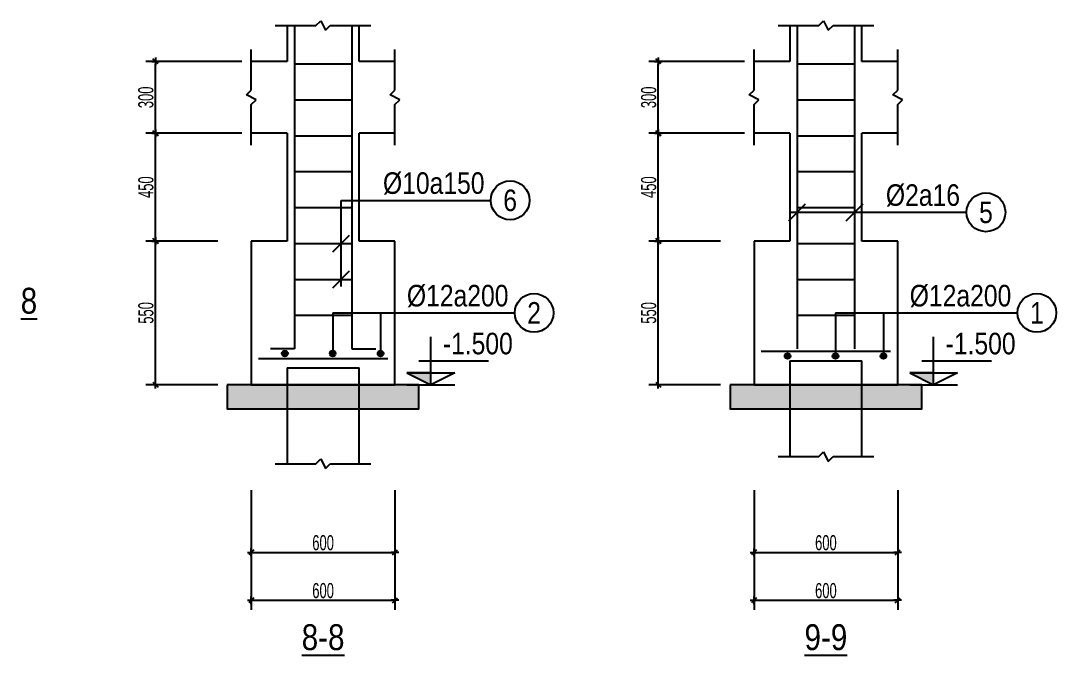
# Model space of a CAD drawing. Extents: x -79995 to 347433, y -157641 to 104789.
# Drawn here: x 263135 to 267460, y 14515 to 17165 of the extents above; entities that cross this region are included whole.
import ezdxf
from ezdxf.enums import TextEntityAlignment as Align

# ---------------------------------------------------------------- set-up
doc = ezdxf.new("R2010")
doc.units = 0
doc.layers.get('DEFPOINTS').update_dxf_attribs({"linetype": 'CONTINUOUS'})
doc.layers.add('DIM', color=1, linetype='CONTINUOUS')
doc.layers.add('TEXT', color=7, linetype='CONTINUOUS')
doc.styles.add('ARIAL', font='', dxfattribs={"width": 0.75})
doc.styles.add('VNARIALH', font='', dxfattribs={"width": 0.75})
doc.styles.get('ARIAL').set_extended_font_data('RD Arial Narrow E')
doc.styles.get('VNARIALH').set_extended_font_data('RD Arial NarrowH')
doc.dimstyles.new('DIM11', dxfattribs={"dimtxt": 63, "dimasz": 10.5, "dimexe": 40, "dimexo": 40, "dimgap": 7.875, "dimtad": 1, "dimdec": 0, "dimzin": 0, "dimdsep": 46, "dimtxsty": 'ARIAL', "dimblk": 'GACHCHEO', "dimcen": 0.09, "dimclre": 1, "dimclrt": 2, "dimadec": 0, "dimazin": 0, "dimtfac": 1, "dimtdec": 4, "dimtmove": 0, "dimatfit": 0, "dimldrblk": 'GACHCHEO', "dimfxl": 1, "dimtolj": 1, "dimtzin": 0, "dimarcsym": 0})

# ---------------------------------------------------------------- blocks, each defined once
blk = doc.blocks.new('GACHCHEO')
at = {"layer": 'DIM'}
for p, q in [((1.5, 0), (-1.5, 0)), ((0, 1.5), (0, -1.5))]:
    blk.add_line(p, q, dxfattribs=at)
at = {"layer": 'DIM', "color": 3}
blk.add_line((-1, -1), (1, 1), dxfattribs=at)
blk = doc.blocks.new('*D1905')
at = {"layer": 'DEFPOINTS', "color": 0, "transparency": 16777216}
for p in [(263697.7, 16244.6), (263997.7, 16244.6), (263997.7, 15644.6)]:
    blk.add_point(p, dxfattribs=at)
at = {"layer": 'TEXT', "color": 1, "lineweight": -2, "transparency": 16777216}
for p, q in [((263957.7, 16244.6), (263657.7, 16244.6)), ((263957.7, 15644.6), (263657.7, 15644.6))]:
    blk.add_line(p, q, dxfattribs=at)
at = {"layer": 'TEXT', "color": 0, "lineweight": -2, "transparency": 16777216}
blk.add_line((263697.7, 15655.1), (263697.7, 16234.1), dxfattribs=at)
at = {"layer": 'TEXT', "color": 0, "lineweight": -2, "transparency": 16777216, "xscale": 10.5, "yscale": 10.5, "zscale": 10.5}
for p, rotation in [((263697.7, 16244.6), 90), ((263697.7, 15644.6), 270)]:
    blk.add_blockref('GACHCHEO', p, dxfattribs=dict(at, rotation=rotation))
at = {"layer": 'TEXT', "color": 2, "transparency": 16777216, "insert": (263657.7, 15944.6), "char_height": 63, "attachment_point": 5, "rotation": 90, "style": 'ARIAL'}
blk.add_mtext('\\A1;550', dxfattribs=at)
blk = doc.blocks.new('*D1907')
at = {"layer": 'DEFPOINTS', "color": 0, "transparency": 16777216}
for p in [(264097.7, 15244.6), (264697.7, 15244.6), (264697.7, 14944.6)]:
    blk.add_point(p, dxfattribs=at)
at = {"layer": 'TEXT', "color": 1, "lineweight": -2, "transparency": 16777216}
for p, q in [((264097.7, 15204.6), (264097.7, 14904.6)), ((264697.7, 15204.6), (264697.7, 14904.6))]:
    blk.add_line(p, q, dxfattribs=at)
at = {"layer": 'TEXT', "color": 0, "lineweight": -2, "transparency": 16777216}
blk.add_line((264108.2, 14944.6), (264687.2, 14944.6), dxfattribs=at)
at = {"layer": 'TEXT', "color": 0, "lineweight": -2, "transparency": 16777216, "xscale": 10.5, "yscale": 10.5, "zscale": 10.5, "rotation": 180}
blk.add_blockref('GACHCHEO', (264097.7, 14944.6), dxfattribs=at)
at = {"layer": 'TEXT', "color": 0, "lineweight": -2, "transparency": 16777216, "xscale": 10.5, "yscale": 10.5, "zscale": 10.5}
blk.add_blockref('GACHCHEO', (264697.7, 14944.6), dxfattribs=at)
at = {"layer": 'TEXT', "color": 2, "transparency": 16777216, "insert": (264397.7, 14984.7), "char_height": 63, "attachment_point": 5, "style": 'ARIAL'}
blk.add_mtext('\\A1;600', dxfattribs=at)
blk = doc.blocks.new('*D1908')
at = {"layer": 'DEFPOINTS', "color": 0, "transparency": 16777216}
for p in [(264097.7, 15244.6), (264697.7, 15244.6), (264697.7, 14744.6)]:
    blk.add_point(p, dxfattribs=at)
at = {"layer": 'TEXT', "color": 1, "lineweight": -2, "transparency": 16777216}
for p, q in [((264097.7, 15204.6), (264097.7, 14704.6)), ((264697.7, 15204.6), (264697.7, 14704.6))]:
    blk.add_line(p, q, dxfattribs=at)
at = {"layer": 'TEXT', "color": 0, "lineweight": -2, "transparency": 16777216}
blk.add_line((264108.2, 14744.6), (264687.2, 14744.6), dxfattribs=at)
at = {"layer": 'TEXT', "color": 0, "lineweight": -2, "transparency": 16777216, "xscale": 10.5, "yscale": 10.5, "zscale": 10.5, "rotation": 180}
blk.add_blockref('GACHCHEO', (264097.7, 14744.6), dxfattribs=at)
at = {"layer": 'TEXT', "color": 0, "lineweight": -2, "transparency": 16777216, "xscale": 10.5, "yscale": 10.5, "zscale": 10.5}
blk.add_blockref('GACHCHEO', (264697.7, 14744.6), dxfattribs=at)
at = {"layer": 'TEXT', "color": 2, "transparency": 16777216, "insert": (264397.7, 14784.7), "char_height": 63, "attachment_point": 5, "style": 'ARIAL'}
blk.add_mtext('\\A1;600', dxfattribs=at)
blk = doc.blocks.new('*D1909')
at = {"layer": 'DEFPOINTS', "color": 0, "transparency": 16777216}
for p in [(265797.7, 16244.6), (266097.7, 16244.6), (266097.7, 15644.6)]:
    blk.add_point(p, dxfattribs=at)
at = {"layer": 'TEXT', "color": 1, "lineweight": -2, "transparency": 16777216}
for p, q in [((266057.7, 16244.6), (265757.7, 16244.6)), ((266057.7, 15644.6), (265757.7, 15644.6))]:
    blk.add_line(p, q, dxfattribs=at)
at = {"layer": 'TEXT', "color": 0, "lineweight": -2, "transparency": 16777216}
blk.add_line((265797.7, 15655.1), (265797.7, 16234.1), dxfattribs=at)
at = {"layer": 'TEXT', "color": 0, "lineweight": -2, "transparency": 16777216, "xscale": 10.5, "yscale": 10.5, "zscale": 10.5}
for p, rotation in [((265797.7, 16244.6), 90), ((265797.7, 15644.6), 270)]:
    blk.add_blockref('GACHCHEO', p, dxfattribs=dict(at, rotation=rotation))
at = {"layer": 'TEXT', "color": 2, "transparency": 16777216, "insert": (265757.7, 15944.6), "char_height": 63, "attachment_point": 5, "rotation": 90, "style": 'ARIAL'}
blk.add_mtext('\\A1;550', dxfattribs=at)
blk = doc.blocks.new('*D1911')
at = {"layer": 'DEFPOINTS', "color": 0, "transparency": 16777216}
for p in [(266197.7, 15244.6), (266797.7, 15244.6), (266797.7, 14944.6)]:
    blk.add_point(p, dxfattribs=at)
at = {"layer": 'TEXT', "color": 1, "lineweight": -2, "transparency": 16777216}
for p, q in [((266197.7, 15204.6), (266197.7, 14904.6)), ((266797.7, 15204.6), (266797.7, 14904.6))]:
    blk.add_line(p, q, dxfattribs=at)
at = {"layer": 'TEXT', "color": 0, "lineweight": -2, "transparency": 16777216}
blk.add_line((266208.2, 14944.6), (266787.2, 14944.6), dxfattribs=at)
at = {"layer": 'TEXT', "color": 0, "lineweight": -2, "transparency": 16777216, "xscale": 10.5, "yscale": 10.5, "zscale": 10.5, "rotation": 180}
blk.add_blockref('GACHCHEO', (266197.7, 14944.6), dxfattribs=at)
at = {"layer": 'TEXT', "color": 0, "lineweight": -2, "transparency": 16777216, "xscale": 10.5, "yscale": 10.5, "zscale": 10.5}
blk.add_blockref('GACHCHEO', (266797.7, 14944.6), dxfattribs=at)
at = {"layer": 'TEXT', "color": 2, "transparency": 16777216, "insert": (266497.7, 14984.7), "char_height": 63, "attachment_point": 5, "style": 'ARIAL'}
blk.add_mtext('\\A1;600', dxfattribs=at)
blk = doc.blocks.new('*D1912')
at = {"layer": 'DEFPOINTS', "color": 0, "transparency": 16777216}
for p in [(266197.7, 15244.6), (266797.7, 15244.6), (266797.7, 14744.6)]:
    blk.add_point(p, dxfattribs=at)
at = {"layer": 'TEXT', "color": 1, "lineweight": -2, "transparency": 16777216}
for p, q in [((266197.7, 15204.6), (266197.7, 14704.6)), ((266797.7, 15204.6), (266797.7, 14704.6))]:
    blk.add_line(p, q, dxfattribs=at)
at = {"layer": 'TEXT', "color": 0, "lineweight": -2, "transparency": 16777216}
blk.add_line((266208.2, 14744.6), (266787.2, 14744.6), dxfattribs=at)
at = {"layer": 'TEXT', "color": 0, "lineweight": -2, "transparency": 16777216, "xscale": 10.5, "yscale": 10.5, "zscale": 10.5, "rotation": 180}
blk.add_blockref('GACHCHEO', (266197.7, 14744.6), dxfattribs=at)
at = {"layer": 'TEXT', "color": 0, "lineweight": -2, "transparency": 16777216, "xscale": 10.5, "yscale": 10.5, "zscale": 10.5}
blk.add_blockref('GACHCHEO', (266797.7, 14744.6), dxfattribs=at)
at = {"layer": 'TEXT', "color": 2, "transparency": 16777216, "insert": (266497.7, 14784.7), "char_height": 63, "attachment_point": 5, "style": 'ARIAL'}
blk.add_mtext('\\A1;600', dxfattribs=at)
blk = doc.blocks.new('*D2384')
at = {"layer": 'DEFPOINTS', "color": 0, "transparency": 16777216}
for p in [(265797.7, 16694.6), (266197.7, 16694.6), (266097.7, 16244.6)]:
    blk.add_point(p, dxfattribs=at)
at = {"layer": 'TEXT', "color": 1, "lineweight": -2, "transparency": 16777216}
for p, q in [((266157.7, 16694.6), (265757.7, 16694.6)), ((266057.7, 16244.6), (265757.7, 16244.6))]:
    blk.add_line(p, q, dxfattribs=at)
at = {"layer": 'TEXT', "color": 0, "lineweight": -2, "transparency": 16777216}
blk.add_line((265797.7, 16255.1), (265797.7, 16684.1), dxfattribs=at)
at = {"layer": 'TEXT', "color": 0, "lineweight": -2, "transparency": 16777216, "xscale": 10.5, "yscale": 10.5, "zscale": 10.5}
for p, rotation in [((265797.7, 16694.6), 90), ((265797.7, 16244.6), 270)]:
    blk.add_blockref('GACHCHEO', p, dxfattribs=dict(at, rotation=rotation))
at = {"layer": 'TEXT', "color": 2, "transparency": 16777216, "insert": (265757.7, 16469.6), "char_height": 63, "attachment_point": 5, "rotation": 90, "style": 'ARIAL'}
blk.add_mtext('\\A1;450', dxfattribs=at)
blk = doc.blocks.new('*D2385')
at = {"layer": 'DEFPOINTS', "color": 0, "transparency": 16777216}
for p in [(265797.7, 16994.6), (266197.7, 16994.6), (266197.7, 16694.6)]:
    blk.add_point(p, dxfattribs=at)
at = {"layer": 'TEXT', "color": 1, "lineweight": -2, "transparency": 16777216}
for p, q in [((266157.7, 16994.6), (265757.7, 16994.6)), ((266157.7, 16694.6), (265757.7, 16694.6))]:
    blk.add_line(p, q, dxfattribs=at)
at = {"layer": 'TEXT', "color": 0, "lineweight": -2, "transparency": 16777216}
blk.add_line((265797.7, 16705.1), (265797.7, 16984.1), dxfattribs=at)
at = {"layer": 'TEXT', "color": 0, "lineweight": -2, "transparency": 16777216, "xscale": 10.5, "yscale": 10.5, "zscale": 10.5}
for p, rotation in [((265797.7, 16994.6), 90), ((265797.7, 16694.6), 270)]:
    blk.add_blockref('GACHCHEO', p, dxfattribs=dict(at, rotation=rotation))
at = {"layer": 'TEXT', "color": 2, "transparency": 16777216, "insert": (265757.6, 16844.6), "char_height": 63, "attachment_point": 5, "rotation": 90, "style": 'ARIAL'}
blk.add_mtext('\\A1;300', dxfattribs=at)
blk = doc.blocks.new('*D2386')
at = {"layer": 'DEFPOINTS', "color": 0, "transparency": 16777216}
for p in [(263697.7, 16694.6), (264097.7, 16694.6), (263997.7, 16244.6)]:
    blk.add_point(p, dxfattribs=at)
at = {"layer": 'TEXT', "color": 1, "lineweight": -2, "transparency": 16777216}
for p, q in [((264057.7, 16694.6), (263657.7, 16694.6)), ((263957.7, 16244.6), (263657.7, 16244.6))]:
    blk.add_line(p, q, dxfattribs=at)
at = {"layer": 'TEXT', "color": 0, "lineweight": -2, "transparency": 16777216}
blk.add_line((263697.7, 16255.1), (263697.7, 16684.1), dxfattribs=at)
at = {"layer": 'TEXT', "color": 0, "lineweight": -2, "transparency": 16777216, "xscale": 10.5, "yscale": 10.5, "zscale": 10.5}
for p, rotation in [((263697.7, 16694.6), 90), ((263697.7, 16244.6), 270)]:
    blk.add_blockref('GACHCHEO', p, dxfattribs=dict(at, rotation=rotation))
at = {"layer": 'TEXT', "color": 2, "transparency": 16777216, "insert": (263657.7, 16469.6), "char_height": 63, "attachment_point": 5, "rotation": 90, "style": 'ARIAL'}
blk.add_mtext('\\A1;450', dxfattribs=at)
blk = doc.blocks.new('*D2387')
at = {"layer": 'DEFPOINTS', "color": 0, "transparency": 16777216}
for p in [(263697.7, 16994.6), (264097.7, 16994.6), (264097.7, 16694.6)]:
    blk.add_point(p, dxfattribs=at)
at = {"layer": 'TEXT', "color": 1, "lineweight": -2, "transparency": 16777216}
for p, q in [((264057.7, 16994.6), (263657.7, 16994.6)), ((264057.7, 16694.6), (263657.7, 16694.6))]:
    blk.add_line(p, q, dxfattribs=at)
at = {"layer": 'TEXT', "color": 0, "lineweight": -2, "transparency": 16777216}
blk.add_line((263697.7, 16705.1), (263697.7, 16984.1), dxfattribs=at)
at = {"layer": 'TEXT', "color": 0, "lineweight": -2, "transparency": 16777216, "xscale": 10.5, "yscale": 10.5, "zscale": 10.5}
for p, rotation in [((263697.7, 16994.6), 90), ((263697.7, 16694.6), 270)]:
    blk.add_blockref('GACHCHEO', p, dxfattribs=dict(at, rotation=rotation))
at = {"layer": 'TEXT', "color": 2, "transparency": 16777216, "insert": (263657.6, 16844.6), "char_height": 63, "attachment_point": 5, "rotation": 90, "style": 'ARIAL'}
blk.add_mtext('\\A1;300', dxfattribs=at)

msp = doc.modelspace()

# ---------------------------------------------------------------- hatches: boundary and pattern name
at = {"layer": 'TEXT'}
h = msp.add_hatch(color=4, dxfattribs=at)
edge = h.paths.add_edge_path()
edge.add_arc((264237.71, 15774.612), 12, 0, 180)
edge.add_arc((264237.71, 15774.612), 12, 180, 360)
h = msp.add_hatch(color=4, dxfattribs=at)
edge = h.paths.add_edge_path()
edge.add_arc((264437.71, 15774.612), 12, 0, 180)
edge.add_arc((264437.71, 15774.612), 12, 180, 360)
h = msp.add_hatch(color=4, dxfattribs=at)
edge = h.paths.add_edge_path()
edge.add_arc((264637.71, 15774.612), 12, 0, 180)
edge.add_arc((264637.71, 15774.612), 12, 180, 360)
h = msp.add_hatch(color=4, dxfattribs=at)
edge = h.paths.add_edge_path()
edge.add_arc((266337.71, 15764.612), 12, 0, 180)
edge.add_arc((266337.71, 15764.612), 12, 180, 360)
h = msp.add_hatch(color=4, dxfattribs=at)
edge = h.paths.add_edge_path()
edge.add_arc((266537.71, 15764.612), 12, 0, 180)
edge.add_arc((266537.71, 15764.612), 12, 180, 360)
h = msp.add_hatch(color=4, dxfattribs=at)
edge = h.paths.add_edge_path()
edge.add_arc((266737.71, 15764.612), 12, 0, 180)
edge.add_arc((266737.71, 15764.612), 12, 180, 360)
for color, points in [(1, [(264747.71, 15694.612), (264847.71, 15644.612), (264847.71, 15694.612), (264747.71, 15694.612)]), (1, [(266847.71, 15694.612), (266947.71, 15644.612), (266947.71, 15694.612), (266847.71, 15694.612)]), (7, [(263997.71, 15644.612), (263997.71, 15544.612), (264797.71, 15544.612), (264797.71, 15644.612), (263997.71, 15644.612)]), (7, [(266097.71, 15644.612), (266097.71, 15544.612), (266897.71, 15544.612), (266897.71, 15644.612), (266097.71, 15644.612)])]:
    msp.add_hatch(color=color, dxfattribs=at).paths.add_polyline_path(points)

# ---------------------------------------------------------------- linework, layer by layer
at = {"layer": 'TEXT', "color": 7}
for p, q in [((264197.71, 17144.612), (264367.71, 17144.612)), ((264247.71, 17144.612), (264247.71, 16994.612)), ((264367.71, 17144.612), (264387.71, 17164.612)), ((264387.71, 17164.612), (264407.71, 17124.612)), ((264407.71, 17124.612), (264427.71, 17144.612)), ((264427.71, 17144.612), (264597.71, 17144.612)), ((264547.71, 16994.612), (264547.71, 17144.612)), ((266297.71, 17144.612), (266467.71, 17144.612)), ((266347.71, 17144.612), (266347.71, 16994.612)), ((266467.71, 17144.612), (266487.71, 17164.612)), ((266487.71, 17164.612), (266507.71, 17124.612)), ((266507.71, 17124.612), (266527.71, 17144.612)), ((266527.71, 17144.612), (266697.71, 17144.612)), ((266647.71, 16994.612), (266647.71, 17144.612)), ((264097.71, 16874.612), (264097.71, 17044.612)), ((264697.71, 16874.612), (264697.71, 17044.612)), ((266197.71, 16874.612), (266197.71, 17044.612)), ((266797.71, 16874.612), (266797.71, 17044.612)), ((264247.71, 16994.612), (264097.71, 16994.612)), ((264697.71, 16994.612), (264547.71, 16994.612)), ((266347.71, 16994.612), (266197.71, 16994.612)), ((266797.71, 16994.612), (266647.71, 16994.612)), ((264077.71, 16854.612), (264097.71, 16874.612)), ((264677.71, 16854.612), (264697.71, 16874.612)), ((266177.71, 16854.612), (266197.71, 16874.612)), ((266777.71, 16854.612), (266797.71, 16874.612)), ((264117.71, 16834.612), (264077.71, 16854.612)), ((264097.71, 16814.612), (264117.71, 16834.612)), ((264717.71, 16834.612), (264677.71, 16854.612)), ((264697.71, 16814.612), (264717.71, 16834.612)), ((266217.71, 16834.612), (266177.71, 16854.612)), ((266197.71, 16814.612), (266217.71, 16834.612)), ((266817.71, 16834.612), (266777.71, 16854.612)), ((266797.71, 16814.612), (266817.71, 16834.612)), ((264097.71, 16644.612), (264097.71, 16814.612)), ((264697.71, 16644.612), (264697.71, 16814.612)), ((266197.71, 16644.612), (266197.71, 16814.612)), ((266797.71, 16644.612), (266797.71, 16814.612)), ((264247.71, 16694.612), (264097.71, 16694.612)), ((264247.71, 16694.612), (264247.71, 16244.612)), ((264697.71, 16694.612), (264547.71, 16694.612)), ((264547.71, 16244.612), (264547.71, 16694.612)), ((266347.71, 16694.612), (266197.71, 16694.612)), ((266347.71, 16694.612), (266347.71, 16244.612)), ((266797.71, 16694.612), (266647.71, 16694.612)), ((266647.71, 16244.612), (266647.71, 16694.612)), ((264247.71, 16444.612), (264247.71, 16244.612)), ((264547.71, 16244.612), (264547.71, 16444.612)), ((266347.71, 16444.612), (266347.71, 16244.612)), ((266647.71, 16244.612), (266647.71, 16444.612)), ((264247.71, 16244.612), (264097.71, 16244.612)), ((264097.71, 16244.612), (264097.71, 15644.612)), ((264697.71, 16244.612), (264547.71, 16244.612)), ((264697.71, 15644.612), (264697.71, 16244.612)), ((266347.71, 16244.612), (266197.71, 16244.612)), ((266197.71, 16244.612), (266197.71, 15644.612)), ((266797.71, 16244.612), (266647.71, 16244.612)), ((266797.71, 15644.612), (266797.71, 16244.612)), ((264097.71, 15644.612), (264697.71, 15644.612)), ((266197.71, 15644.612), (266797.71, 15644.612))]:
    msp.add_line(p, q, dxfattribs=at)
at = {"layer": 'TEXT', "color": 4}
for p, q in [((264277.71, 17144.612), (264277.71, 15794.612)), ((264517.71, 17144.612), (264517.71, 15794.612)), ((266377.71, 17144.612), (266377.71, 15794.612)), ((266617.71, 17144.612), (266617.71, 15794.612)), ((264277.71, 16984.612), (264517.71, 16984.612)), ((266377.71, 16984.612), (266617.71, 16984.612)), ((264277.71, 16834.612), (264517.71, 16834.612)), ((266377.71, 16834.612), (266617.71, 16834.612)), ((264277.71, 16684.612), (264517.71, 16684.612)), ((266377.71, 16684.612), (266617.71, 16684.612)), ((264277.71, 16534.612), (264517.71, 16534.612)), ((266377.71, 16534.612), (266617.71, 16534.612)), ((264277.71, 16444.612), (264277.71, 15794.612)), ((264517.71, 16444.612), (264517.71, 15794.612)), ((266377.71, 16444.612), (266377.71, 15794.612)), ((266617.71, 16444.612), (266617.71, 15794.612)), ((264277.71, 16384.612), (264517.71, 16384.612)), ((266377.71, 16384.612), (266617.71, 16384.612)), ((264277.71, 16234.612), (264517.71, 16234.612)), ((266377.71, 16234.612), (266617.71, 16234.612)), ((264277.71, 16084.612), (264517.71, 16084.612)), ((266377.71, 16084.612), (266617.71, 16084.612)), ((264277.71, 15934.612), (264517.71, 15934.612)), ((266377.71, 15934.612), (266617.71, 15934.612)), ((264277.71, 15794.612), (264177.71, 15794.612)), ((264517.71, 15794.612), (264617.71, 15794.612)), ((264127.71, 15754.612), (264667.71, 15754.612)), ((266227.71, 15784.612), (266767.71, 15784.612))]:
    msp.add_line(p, q, dxfattribs=at)
at = {"layer": 'TEXT', "color": 1}
for p, q in [((264472.71, 16054.612), (264472.71, 16414.612)), ((264472.71, 16414.612), (265097.889, 16414.612)), ((266347.71, 16364.612), (267085.141, 16364.612)), ((264437.71, 15944.612), (264437.71, 15774.612)), ((264437.71, 15944.612), (265197.889, 15944.612)), ((264637.71, 15944.612), (264637.71, 15774.612)), ((266537.71, 15944.612), (266537.71, 15774.612)), ((266537.71, 15944.612), (267297.889, 15944.612)), ((266737.71, 15944.612), (266737.71, 15774.612)), ((264847.71, 15644.612), (264847.71, 15844.612)), ((266947.71, 15644.612), (266947.71, 15844.612)), ((264797.71, 15744.612), (265088.644, 15744.612)), ((266897.71, 15744.612), (267188.644, 15744.612)), ((264747.71, 15694.612), (264947.71, 15694.612)), ((264747.71, 15694.612), (264847.71, 15644.612)), ((264947.71, 15694.612), (264847.71, 15644.612)), ((266847.71, 15694.612), (267047.71, 15694.612)), ((266847.71, 15694.612), (266947.71, 15644.612)), ((267047.71, 15694.612), (266947.71, 15644.612)), ((264747.71, 15644.612), (264947.71, 15644.612)), ((266847.71, 15644.612), (267047.71, 15644.612))]:
    msp.add_line(p, q, dxfattribs=at)
at = {"layer": 'TEXT', "color": 3}
for p, q in [((266342.71, 16329.612), (266412.71, 16399.612)), ((266582.71, 16329.612), (266652.71, 16399.612)), ((264437.71, 16199.612), (264507.71, 16269.612)), ((264437.71, 16049.612), (264507.71, 16119.612)), ((266347.71, 15744.612), (266647.71, 15744.612)), ((266347.71, 15744.612), (266347.71, 15344.612)), ((266647.71, 15344.612), (266647.71, 15744.612)), ((264247.71, 15714.612), (264547.71, 15714.612)), ((264247.71, 15714.612), (264247.71, 15314.612)), ((264547.71, 15314.612), (264547.71, 15714.612)), ((266467.71, 15344.612), (266487.71, 15364.612)), ((266487.71, 15364.612), (266507.71, 15324.612)), ((264197.71, 15314.612), (264367.71, 15314.612)), ((264367.71, 15314.612), (264387.71, 15334.612)), ((264387.71, 15334.612), (264407.71, 15294.612)), ((264407.71, 15294.612), (264427.71, 15314.612)), ((264427.71, 15314.612), (264597.71, 15314.612)), ((266297.71, 15344.612), (266467.71, 15344.612)), ((266507.71, 15324.612), (266527.71, 15344.612)), ((266527.71, 15344.612), (266697.71, 15344.612))]:
    msp.add_line(p, q, dxfattribs=at)
at = {"layer": 'TEXT', "color": 1}
for points in [[(264747.71, 15694.612), (264847.71, 15644.612), (264847.71, 15694.612), (264747.71, 15694.612)], [(266847.71, 15694.612), (266947.71, 15644.612), (266947.71, 15694.612), (266847.71, 15694.612)]]:
    msp.add_lwpolyline(points, dxfattribs=at)
at = {"layer": 'TEXT', "color": 7}
for points in [[(263997.71, 15644.612), (263997.71, 15544.612), (264797.71, 15544.612), (264797.71, 15644.612), (263997.71, 15644.612)], [(266097.71, 15644.612), (266097.71, 15544.612), (266897.71, 15544.612), (266897.71, 15644.612), (266097.71, 15644.612)]]:
    msp.add_lwpolyline(points, dxfattribs=at)
at = {"layer": 'TEXT', "color": 1}
for centre in [(265178.889, 16414.612), (267166.141, 16364.612), (265278.889, 15944.612), (267378.889, 15944.612)]:
    msp.add_circle(centre, 81, dxfattribs=at)
at = {"layer": 'TEXT', "color": 4}
for centre in [(264237.71, 15774.612), (264437.71, 15774.612), (264637.71, 15774.612), (266337.71, 15764.612), (266537.71, 15764.612), (266737.71, 15764.612)]:
    msp.add_circle(centre, 12, dxfattribs=at)

# ---------------------------------------------------------------- texts
at = {"layer": 'TEXT', "color": 2, "style": 'ARIAL'}
for s, p in [('%%c10a150', (264647.71, 16414.612)), ('%%c12a200', (264747.71, 15944.612)), ('%%c12a200', (266847.71, 15944.612)), ('-1.500', (264897.71, 15744.612)), ('-1.500', (266997.71, 15744.612))]:
    msp.add_text(s, height=90, dxfattribs=at).set_placement(p, align=Align.BOTTOM_LEFT)
msp.add_text('%%c2a16', height=90, dxfattribs=at).set_placement((267057.737, 16364.612), align=Align.BOTTOM_RIGHT)
for s, p in [('6', (265178.889, 16369.612)), ('5', (267166.203, 16319.612)), ('2', (265278.889, 15899.612)), ('1', (267378.889, 15899.612))]:
    msp.add_text(s, height=90, dxfattribs=at).set_placement(p, align=Align.CENTER)
at = {"layer": 'TEXT', "color": 4, "style": 'VNARIALH'}
msp.add_text('%%U8', height=108, dxfattribs=at).set_placement((263134.759, 15909.028), align=Align.BOTTOM_LEFT)
for s, p in [('%%U8-8', (264397.71, 14644.612)), ('%%U9-9', (266497.71, 14644.612))]:
    msp.add_text(s, height=108, dxfattribs=at).set_placement(p, align=Align.TOP_CENTER)

# ---------------------------------------------------------------- dimensions: what is measured, and where the dimension line sits
at = {"layer": 'TEXT', "color": 1}
for base, p1, p2, picture, middle in [((263697.71, 16994.612), (264097.71, 16694.612), (264097.71, 16994.612), '*D2387', (263657.647, 16844.612)), ((265797.71, 16994.612), (266197.71, 16694.612), (266197.71, 16994.612), '*D2385', (265757.647, 16844.612)), ((263697.71, 16694.612), (263997.71, 16244.612), (264097.71, 16694.612), '*D2386', (263657.669, 16469.612)), ((265797.71, 16694.612), (266097.71, 16244.612), (266197.71, 16694.612), '*D2384', (265757.669, 16469.612))]:
    dim = msp.add_linear_dim(base=base, p1=p1, p2=p2, angle=270, dimstyle='DIM11', dxfattribs=at)
    dim.commit()
    dim.dimension.update_dxf_attribs({"geometry": picture, "text_midpoint": middle})
for p1, p2, distance, text, picture, middle in [((263997.71, 15644.612), (263997.71, 16244.612), 300, '550', '*D1905', (263657.669, 15944.612)), ((266097.71, 15644.612), (266097.71, 16244.612), 300, '550', '*D1909', (265757.669, 15944.612)), ((264097.71, 15244.612), (264697.71, 15244.612), -300, '600', '*D1907', (264397.71, 14984.653)), ((264097.71, 15244.612), (264697.71, 15244.612), -500, '600', '*D1908', (264397.71, 14784.653)), ((266197.71, 15244.612), (266797.71, 15244.612), -300, '600', '*D1911', (266497.71, 14984.653)), ((266197.71, 15244.612), (266797.71, 15244.612), -500, '600', '*D1912', (266497.71, 14784.653))]:
    dim = msp.add_aligned_dim(p1=p1, p2=p2, distance=distance, text=text, dimstyle='DIM11', dxfattribs=at)
    dim.commit()
    dim.dimension.update_dxf_attribs({"geometry": picture, "text_midpoint": middle})

doc.saveas('drawing.dxf')
